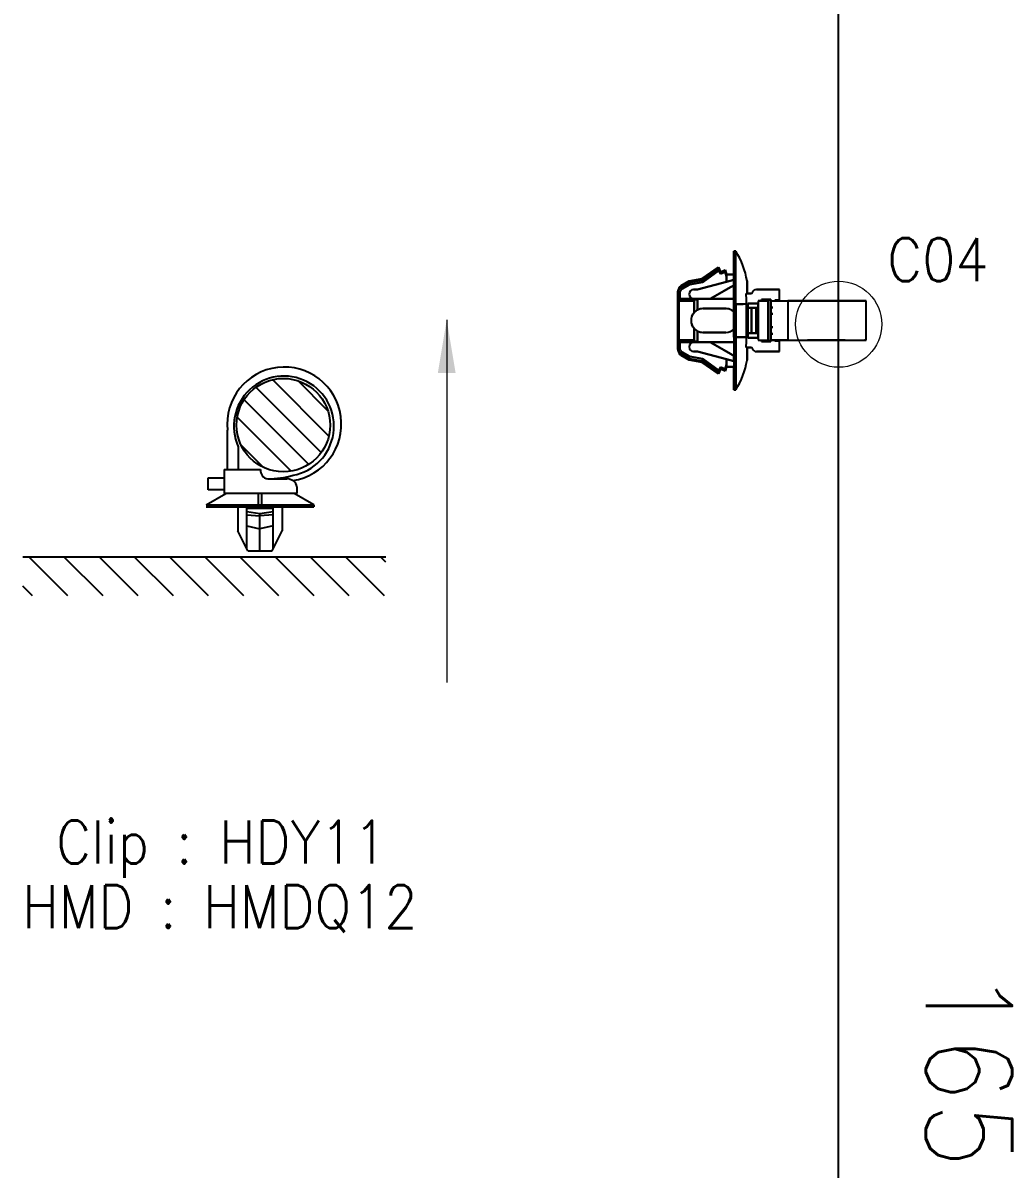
# Model space of a CAD drawing. Header units: inches. Extents: x 47316 to 59086, y 3141 to 11743.
# Drawn here: x 48156.5 to 48213.9, y 7306.5 to 7373.1 of the extents above; entities that cross this region are included whole.
import ezdxf

# ---------------------------------------------------------------- set-up
doc = ezdxf.new("R2010")
doc.units = ezdxf.units.IN
doc.header["$MEASUREMENT"] = 0
doc.layers.add('at_Entity', color=1, linetype='Continuous')
doc.layers.add('图形层', color=7, linetype='Continuous')
doc.layers.add('Beschreibung', color=7, linetype='Continuous', lineweight=25)
doc.styles.get("Standard").update_dxf_attribs({"font": ''})
doc.styles.get('Standard').set_extended_font_data('SimSun')
doc.linetypes.add('_VH_OTCON', pattern='A,0.0001,[7,VeSys.shx,S=0.1,R=0,X=0,Y=0],-0.4,[7,VeSys.shx,S=0.1,R=0,X=0,Y=0],-0.4,["X",Standard,S=1,R=0,X=-0.5,Y=-0.5],-0.0001,[7,VeSys.shx,S=0.1,R=0,X=0,Y=0],-0.4', length=1.2002)

msp = doc.modelspace()

# ---------------------------------------------------------------- linework, layer by layer
at = {"color": 0, "linetype": '_VH_OTCON', "lineweight": -2, "ltscale": 5}
for p, q in [((48203.83, 7355.619), (48203.83, 7425.849)), ((48203.83, 7251.634), (48203.83, 7355.619))]:
    msp.add_line(p, q, dxfattribs=at)
at = {"color": 7, "ltscale": 0.087396}
for p, q in [((48197.747, 7359.857), (48197.747, 7358.517)), ((48197.747, 7351.811), (48197.747, 7353.151)), ((48197.747, 7351.811), (48197.747, 7353.151))]:
    msp.add_line(p, q, dxfattribs=at)
at = {"color": 7, "ltscale": 0.2}
for p, q in [((48197.747, 7356.792), (48197.747, 7359.857)), ((48197.747, 7359.857), (48197.747, 7356.792)), ((48197.862, 7356.792), (48197.862, 7359.857)), ((48197.862, 7356.792), (48197.862, 7359.857)), ((48197.747, 7354.876), (48197.747, 7351.811)), ((48197.747, 7354.876), (48197.747, 7351.811)), ((48197.862, 7351.811), (48197.862, 7354.876)), ((48197.862, 7354.876), (48197.862, 7351.811))]:
    msp.add_line(p, q, dxfattribs=at)
at = {"color": 7, "ltscale": 0.0075}
for p, q in [((48197.862, 7359.857), (48197.747, 7359.857)), ((48197.747, 7359.857), (48197.862, 7359.857)), ((48194.606, 7357.419), (48194.491, 7357.419)), ((48194.606, 7357.419), (48194.491, 7357.419)), ((48194.491, 7357.098), (48194.606, 7357.098)), ((48197.862, 7356.792), (48197.747, 7356.792)), ((48197.747, 7356.792), (48197.862, 7356.792)), ((48199.893, 7356.6), (48200.008, 7356.6)), ((48200.008, 7356.6), (48199.893, 7356.6)), ((48200.008, 7356.217), (48199.893, 7356.217)), ((48199.893, 7356.217), (48200.008, 7356.217)), ((48199.893, 7355.451), (48200.008, 7355.451)), ((48200.008, 7355.451), (48199.893, 7355.451)), ((48200.008, 7355.068), (48199.893, 7355.068)), ((48199.893, 7355.068), (48200.008, 7355.068)), ((48197.747, 7354.876), (48197.862, 7354.876)), ((48197.862, 7354.876), (48197.747, 7354.876)), ((48194.491, 7354.249), (48194.606, 7354.249)), ((48194.491, 7354.249), (48194.606, 7354.249)), ((48197.862, 7351.811), (48197.747, 7351.811)), ((48197.747, 7351.811), (48197.862, 7351.811))]:
    msp.add_line(p, q, dxfattribs=at)
at = {"color": 7, "ltscale": 0.0875}
for p, q in [((48197.747, 7358.516), (48197.747, 7359.857)), ((48195.947, 7356.524), (48197.287, 7356.524)), ((48197.287, 7356.524), (48195.947, 7356.524)), ((48197.287, 7355.144), (48195.947, 7355.144)), ((48195.947, 7355.144), (48197.287, 7355.144)), ((48195.947, 7355.144), (48197.287, 7355.144))]:
    msp.add_line(p, q, dxfattribs=at)
at = {"color": 7, "ltscale": 0.075271}
for p, q in [((48195.908, 7358.266), (48196.847, 7358.937)), ((48196.847, 7358.842), (48195.908, 7358.172)), ((48195.908, 7358.172), (48196.847, 7358.842)), ((48195.908, 7353.496), (48196.847, 7352.826)), ((48196.847, 7352.731), (48195.908, 7353.402))]:
    msp.add_line(p, q, dxfattribs=at)
at = {"color": 7, "ltscale": 0.074459}
for p, q in [((48196.88, 7358.731), (48195.951, 7358.068)), ((48195.951, 7358.068), (48196.88, 7358.731)), ((48196.88, 7352.937), (48195.951, 7353.6)), ((48195.951, 7353.6), (48196.88, 7352.937))]:
    msp.add_line(p, q, dxfattribs=at)
at = {"color": 7, "ltscale": 4.3e-05}
msp.add_line((48196.847, 7358.937), (48196.847, 7358.936), dxfattribs=at)
at = {"color": 7, "ltscale": 4.9e-05}
msp.add_line((48196.847, 7358.937), (48196.847, 7358.936), dxfattribs=at)
at = {"color": 7, "ltscale": 0.019}
msp.add_line((48196.847, 7358.937), (48196.962, 7358.669), dxfattribs=at)
at = {"color": 7, "ltscale": 0.000903}
msp.add_line((48196.847, 7358.936), (48196.847, 7358.922), dxfattribs=at)
at = {"color": 7, "ltscale": 0.000916}
msp.add_line((48196.847, 7358.936), (48196.847, 7358.922), dxfattribs=at)
at = {"color": 7, "ltscale": 0.005222}
msp.add_line((48196.847, 7358.922), (48196.847, 7358.842), dxfattribs=at)
at = {"color": 7, "ltscale": 0.005249}
msp.add_line((48196.847, 7358.922), (48196.847, 7358.842), dxfattribs=at)
at = {"color": 7, "ltscale": 0.013619}
for p, q in [((48196.962, 7358.54), (48196.88, 7358.731)), ((48196.88, 7358.731), (48196.962, 7358.54)), ((48196.962, 7353.128), (48196.88, 7352.937)), ((48196.88, 7352.937), (48196.962, 7353.128))]:
    msp.add_line(p, q, dxfattribs=at)
at = {"color": 7, "ltscale": 0.020195}
for p, q in [((48196.962, 7358.669), (48197.249, 7358.784)), ((48197.249, 7358.654), (48196.962, 7358.54)), ((48196.962, 7358.54), (48197.249, 7358.654)), ((48197.249, 7353.013), (48196.962, 7353.128)), ((48196.962, 7353.128), (48197.249, 7353.013)), ((48197.249, 7352.884), (48196.962, 7352.999))]:
    msp.add_line(p, q, dxfattribs=at)
at = {"color": 7, "ltscale": 0.0009}
msp.add_line((48196.962, 7358.655), (48196.962, 7358.669), dxfattribs=at)
at = {"color": 7, "ltscale": 0.000912}
for p, q in [((48196.962, 7358.669), (48196.962, 7358.655)), ((48197.249, 7352.898), (48197.249, 7352.885))]:
    msp.add_line(p, q, dxfattribs=at)
at = {"color": 7, "ltscale": 0.002856}
msp.add_line((48196.962, 7358.664), (48196.962, 7358.62), dxfattribs=at)
at = {"color": 7, "ltscale": 0.002869}
msp.add_line((48196.962, 7358.62), (48196.962, 7358.664), dxfattribs=at)
at = {"color": 7, "ltscale": 0.002832}
msp.add_line((48196.962, 7358.612), (48196.962, 7358.655), dxfattribs=at)
at = {"color": 7, "ltscale": 0.00282}
for p, q in [((48196.962, 7358.655), (48196.962, 7358.611)), ((48197.249, 7352.942), (48197.249, 7352.898))]:
    msp.add_line(p, q, dxfattribs=at)
at = {"color": 7, "ltscale": 0.004715}
msp.add_line((48196.962, 7358.54), (48196.962, 7358.612), dxfattribs=at)
at = {"color": 7, "ltscale": 0.004687}
msp.add_line((48196.962, 7358.611), (48196.962, 7358.54), dxfattribs=at)
at = {"color": 7, "ltscale": 0.008429}
for p, q in [((48197.249, 7358.654), (48197.249, 7358.784)), ((48196.962, 7353.128), (48196.962, 7352.999))]:
    msp.add_line(p, q, dxfattribs=at)
at = {"color": 7, "ltscale": 0.008438}
msp.add_line((48197.249, 7358.784), (48197.249, 7358.654), dxfattribs=at)
at = {"color": 7, "ltscale": 0.018183}
msp.add_line((48197.249, 7358.784), (48197.326, 7358.516), dxfattribs=at)
at = {"color": 7, "ltscale": 0.002185}
msp.add_line((48197.249, 7358.72), (48197.249, 7358.754), dxfattribs=at)
at = {"color": 7, "ltscale": 0.018199}
for p, q in [((48197.326, 7358.386), (48197.249, 7358.654)), ((48197.249, 7358.654), (48197.326, 7358.386)), ((48197.326, 7353.282), (48197.249, 7353.013)), ((48197.249, 7353.013), (48197.326, 7353.282))]:
    msp.add_line(p, q, dxfattribs=at)
at = {"color": 7, "ltscale": 0.000342}
for p, q in [((48197.326, 7358.51), (48197.326, 7358.516)), ((48197.326, 7353.152), (48197.326, 7353.157))]:
    msp.add_line(p, q, dxfattribs=at)
at = {"color": 7, "ltscale": 0.027499}
for p, q in [((48197.326, 7358.516), (48197.747, 7358.516)), ((48197.747, 7358.516), (48197.326, 7358.516)), ((48197.326, 7353.152), (48197.747, 7353.152)), ((48197.747, 7353.152), (48197.326, 7353.152))]:
    msp.add_line(p, q, dxfattribs=at)
at = {"color": 7, "ltscale": 0.006641}
msp.add_line((48197.326, 7358.516), (48197.326, 7358.414), dxfattribs=at)
at = {"color": 7, "ltscale": 0.002142}
msp.add_line((48197.326, 7358.483), (48197.326, 7358.516), dxfattribs=at)
at = {"color": 7, "ltscale": 0.00033}
for p, q in [((48197.326, 7358.516), (48197.326, 7358.511)), ((48196.962, 7352.999), (48196.962, 7353.004)), ((48197.326, 7353.157), (48197.326, 7353.152))]:
    msp.add_line(p, q, dxfattribs=at)
at = {"color": 7, "ltscale": 0.002136}
msp.add_line((48197.326, 7358.516), (48197.326, 7358.483), dxfattribs=at)
at = {"color": 7, "ltscale": 0.001825}
msp.add_line((48197.326, 7358.511), (48197.326, 7358.483), dxfattribs=at)
at = {"color": 7, "ltscale": 0.003674}
for p, q in [((48197.326, 7358.454), (48197.326, 7358.51)), ((48197.326, 7353.157), (48197.326, 7353.214))]:
    msp.add_line(p, q, dxfattribs=at)
at = {"color": 7, "ltscale": 0.006299}
msp.add_line((48197.326, 7358.386), (48197.326, 7358.483), dxfattribs=at)
at = {"color": 7, "ltscale": 0.006305}
msp.add_line((48197.326, 7358.483), (48197.326, 7358.386), dxfattribs=at)
at = {"color": 7, "ltscale": 0.00329}
msp.add_line((48197.326, 7358.404), (48197.326, 7358.454), dxfattribs=at)
at = {"color": 7, "ltscale": 0.019785}
for p, q in [((48197.326, 7358.083), (48197.326, 7358.386)), ((48197.326, 7358.386), (48197.326, 7358.083)), ((48197.326, 7353.585), (48197.326, 7353.282)), ((48197.326, 7353.282), (48197.326, 7353.585))]:
    msp.add_line(p, q, dxfattribs=at)
at = {"color": 7, "ltscale": 0.005864}
msp.add_line((48194.68, 7357.86), (48194.69, 7357.771), dxfattribs=at)
at = {"color": 7, "ltscale": 0.005865}
for p, q in [((48194.68, 7357.86), (48194.69, 7357.771)), ((48194.69, 7353.897), (48194.68, 7353.807))]:
    msp.add_line(p, q, dxfattribs=at)
at = {"color": 7, "ltscale": 0.034946}
for p, q in [((48194.681, 7357.861), (48195.142, 7358.132)), ((48195.142, 7353.536), (48194.681, 7353.807))]:
    msp.add_line(p, q, dxfattribs=at)
at = {"color": 7, "ltscale": 0.034208}
for p, q in [((48194.69, 7357.771), (48195.142, 7358.037)), ((48194.69, 7353.897), (48195.142, 7353.631))]:
    msp.add_line(p, q, dxfattribs=at)
at = {"color": 7, "ltscale": 0.034163}
for p, q in [((48195.142, 7358.035), (48194.69, 7357.771)), ((48194.69, 7353.897), (48195.142, 7353.633))]:
    msp.add_line(p, q, dxfattribs=at)
at = {"color": 7, "ltscale": 0.007092}
for p, q in [((48194.745, 7357.678), (48194.69, 7357.771)), ((48194.69, 7357.771), (48194.745, 7357.678)), ((48194.69, 7353.897), (48194.745, 7353.99)), ((48194.745, 7353.99), (48194.69, 7353.897))]:
    msp.add_line(p, q, dxfattribs=at)
at = {"color": 7, "ltscale": 0.0329}
for p, q in [((48195.18, 7357.933), (48194.745, 7357.678)), ((48194.745, 7357.678), (48195.18, 7357.933)), ((48195.18, 7353.735), (48194.745, 7353.99)), ((48194.745, 7353.99), (48195.18, 7353.735))]:
    msp.add_line(p, q, dxfattribs=at)
at = {"color": 7, "ltscale": 0.05076}
for p, q in [((48195.142, 7358.132), (48195.908, 7358.266)), ((48195.908, 7353.402), (48195.142, 7353.536))]:
    msp.add_line(p, q, dxfattribs=at)
at = {"color": 7, "ltscale": 0.050773}
for p, q in [((48195.909, 7358.169), (48195.142, 7358.035)), ((48195.142, 7358.035), (48195.909, 7358.169)), ((48195.142, 7353.633), (48195.909, 7353.499))]:
    msp.add_line(p, q, dxfattribs=at)
at = {"color": 7, "ltscale": 0.006223}
for p, q in [((48195.142, 7358.132), (48195.142, 7358.037)), ((48195.142, 7358.132), (48195.142, 7358.037)), ((48195.142, 7353.536), (48195.142, 7353.631))]:
    msp.add_line(p, q, dxfattribs=at)
at = {"color": 7, "ltscale": 0.000128}
for p, q in [((48195.142, 7358.035), (48195.142, 7358.037)), ((48195.142, 7353.631), (48195.142, 7353.633)), ((48195.142, 7353.633), (48195.142, 7353.631))]:
    msp.add_line(p, q, dxfattribs=at)
at = {"color": 7, "ltscale": 0.002806}
for p, q in [((48195.142, 7358.035), (48195.158, 7357.995)), ((48195.158, 7353.673), (48195.142, 7353.633))]:
    msp.add_line(p, q, dxfattribs=at)
at = {"color": 7, "ltscale": 0.00266}
for p, q in [((48195.156, 7357.997), (48195.142, 7358.035)), ((48195.142, 7353.633), (48195.156, 7353.671))]:
    msp.add_line(p, q, dxfattribs=at)
at = {"color": 7, "ltscale": 0.004276}
for p, q in [((48195.18, 7357.933), (48195.157, 7357.995)), ((48195.158, 7357.995), (48195.18, 7357.933)), ((48195.157, 7353.673), (48195.18, 7353.735)), ((48195.18, 7353.735), (48195.158, 7353.673))]:
    msp.add_line(p, q, dxfattribs=at)
at = {"color": 7, "ltscale": 0.051095}
for p, q in [((48195.951, 7358.068), (48195.18, 7357.933)), ((48195.18, 7357.933), (48195.951, 7358.068)), ((48195.951, 7353.6), (48195.18, 7353.735)), ((48195.18, 7353.735), (48195.951, 7353.6))]:
    msp.add_line(p, q, dxfattribs=at)
at = {"color": 7, "ltscale": 0.11383}
for p, q in [((48195.64, 7357.635), (48197.326, 7358.083)), ((48197.326, 7358.083), (48195.64, 7357.635)), ((48195.64, 7354.033), (48197.326, 7353.585)), ((48197.326, 7353.585), (48195.64, 7354.033))]:
    msp.add_line(p, q, dxfattribs=at)
at = {"color": 7, "ltscale": 0.006168}
for p, q in [((48195.908, 7358.172), (48195.908, 7358.266)), ((48195.908, 7358.266), (48195.908, 7358.172))]:
    msp.add_line(p, q, dxfattribs=at)
at = {"color": 7, "ltscale": 0.002621}
for p, q in [((48195.909, 7358.169), (48195.924, 7358.132)), ((48195.924, 7358.132), (48195.909, 7358.169)), ((48195.924, 7353.536), (48195.909, 7353.499)), ((48195.909, 7353.499), (48195.924, 7353.536))]:
    msp.add_line(p, q, dxfattribs=at)
at = {"color": 7, "ltscale": 0.000205}
for p, q in [((48195.924, 7358.132), (48195.926, 7358.129)), ((48195.926, 7358.129), (48195.924, 7358.132)), ((48195.926, 7353.539), (48195.924, 7353.536)), ((48195.924, 7353.536), (48195.926, 7353.539))]:
    msp.add_line(p, q, dxfattribs=at)
at = {"color": 7, "ltscale": 0.004321}
for p, q in [((48195.926, 7358.129), (48195.951, 7358.068)), ((48195.951, 7358.068), (48195.926, 7358.129)), ((48195.951, 7353.6), (48195.926, 7353.539)), ((48195.926, 7353.539), (48195.951, 7353.6))]:
    msp.add_line(p, q, dxfattribs=at)
at = {"color": 7, "ltscale": 0.026985}
for p, q in [((48197.544, 7357.763), (48197.184, 7357.559)), ((48197.184, 7354.109), (48197.544, 7353.905))]:
    msp.add_line(p, q, dxfattribs=at)
at = {"color": 7, "ltscale": 0.02697}
msp.add_line((48197.184, 7357.559), (48197.544, 7357.762), dxfattribs=at)
at = {"color": 7, "ltscale": 0.028456}
for p, q in [((48197.326, 7358.083), (48197.747, 7358.195)), ((48197.747, 7358.195), (48197.326, 7358.083)), ((48197.326, 7353.585), (48197.747, 7353.473)), ((48197.747, 7353.473), (48197.326, 7353.585))]:
    msp.add_line(p, q, dxfattribs=at)
at = {"color": 7, "ltscale": 0.015289}
msp.add_line((48197.544, 7357.762), (48197.748, 7357.878), dxfattribs=at)
at = {"color": 7, "ltscale": 0.015242}
for p, q in [((48197.747, 7357.877), (48197.544, 7357.763)), ((48197.544, 7353.905), (48197.747, 7353.791))]:
    msp.add_line(p, q, dxfattribs=at)
at = {"color": 7, "ltscale": 0.020602}
for p, q in [((48197.747, 7358.195), (48197.747, 7357.88)), ((48197.747, 7353.473), (48197.747, 7353.788)), ((48197.747, 7353.473), (48197.747, 7353.788))]:
    msp.add_line(p, q, dxfattribs=at)
at = {"color": 7, "ltscale": 0.020749}
msp.add_line((48197.747, 7357.877), (48197.747, 7358.195), dxfattribs=at)
at = {"color": 7, "ltscale": 0.047501}
for p, q in [((48198.513, 7358.133), (48198.513, 7357.405)), ((48198.513, 7357.405), (48198.513, 7358.133)), ((48198.513, 7354.263), (48198.513, 7353.535)), ((48198.513, 7353.535), (48198.513, 7354.263))]:
    msp.add_line(p, q, dxfattribs=at)
at = {"color": 7, "ltscale": 0.015717}
msp.add_line((48194.491, 7357.53), (48194.491, 7357.289), dxfattribs=at)
at = {"color": 7, "ltscale": 0.015729}
msp.add_line((48194.491, 7357.289), (48194.491, 7357.53), dxfattribs=at)
at = {"color": 7, "ltscale": 0.020941}
for p, q in [((48194.491, 7357.098), (48194.491, 7357.419)), ((48194.491, 7357.419), (48194.491, 7357.098)), ((48194.606, 7357.419), (48194.606, 7357.098)), ((48194.606, 7357.098), (48194.606, 7357.419)), ((48194.491, 7354.249), (48194.491, 7354.57)), ((48194.491, 7354.57), (48194.491, 7354.249)), ((48194.606, 7354.249), (48194.606, 7354.57)), ((48194.606, 7354.57), (48194.606, 7354.249))]:
    msp.add_line(p, q, dxfattribs=at)
at = {"color": 7, "ltscale": 0.012512}
for p, q in [((48194.491, 7357.097), (48194.491, 7357.289)), ((48194.491, 7354.379), (48194.491, 7354.571))]:
    msp.add_line(p, q, dxfattribs=at)
at = {"color": 7, "ltscale": 0.082565}
for p, q in [((48194.491, 7357.098), (48195.756, 7357.098)), ((48195.756, 7357.098), (48194.491, 7357.098)), ((48195.756, 7354.57), (48194.491, 7354.57)), ((48194.491, 7354.57), (48195.756, 7354.57))]:
    msp.add_line(p, q, dxfattribs=at)
at = {"color": 7, "ltscale": 0.000995}
for p, q in [((48194.491, 7357.083), (48194.491, 7357.098)), ((48194.491, 7357.098), (48194.491, 7357.083)), ((48194.491, 7354.57), (48194.491, 7354.585)), ((48194.491, 7354.585), (48194.491, 7354.57))]:
    msp.add_line(p, q, dxfattribs=at)
at = {"color": 7, "ltscale": 0.163214}
msp.add_line((48194.491, 7354.583), (48194.491, 7357.085), dxfattribs=at)
at = {"color": 7, "ltscale": 0.163013}
msp.add_line((48194.491, 7357.083), (48194.491, 7354.585), dxfattribs=at)
at = {"color": 7, "ltscale": 0.15}
for p, q in [((48194.549, 7354.685), (48194.549, 7356.983)), ((48194.549, 7356.983), (48194.549, 7354.685)), ((48199.165, 7356.983), (48199.165, 7354.685)), ((48199.165, 7356.983), (48199.165, 7354.685)), ((48199.739, 7354.685), (48199.739, 7356.983)), ((48199.739, 7356.983), (48199.739, 7354.685)), ((48200.885, 7356.983), (48200.885, 7354.685)), ((48200.885, 7356.983), (48200.885, 7354.685)), ((48205.435, 7354.685), (48205.435, 7356.983))]:
    msp.add_line(p, q, dxfattribs=at)
at = {"color": 7, "ltscale": 0.057954}
for p, q in [((48195.437, 7356.983), (48194.549, 7356.983)), ((48194.549, 7356.983), (48195.437, 7356.983)), ((48194.549, 7354.685), (48195.437, 7354.685)), ((48195.437, 7354.685), (48194.549, 7354.685))]:
    msp.add_line(p, q, dxfattribs=at)
at = {"color": 7, "ltscale": 0.052501}
msp.add_line((48194.606, 7357.098), (48195.41, 7357.098), dxfattribs=at)
at = {"color": 7, "ltscale": 0.014999}
for p, q in [((48195.41, 7357.635), (48195.64, 7357.635)), ((48195.64, 7357.635), (48195.41, 7357.635)), ((48195.41, 7354.033), (48195.64, 7354.033)), ((48195.41, 7354.033), (48195.64, 7354.033)), ((48195.64, 7354.033), (48195.41, 7354.033))]:
    msp.add_line(p, q, dxfattribs=at)
at = {"color": 7, "ltscale": 0.005516}
msp.add_line((48195.41, 7357.098), (48195.495, 7357.098), dxfattribs=at)
at = {"color": 7, "ltscale": 0.044711}
for p, q in [((48195.437, 7356.298), (48195.437, 7356.983)), ((48195.437, 7356.983), (48195.437, 7356.298)), ((48195.437, 7354.685), (48195.437, 7355.37)), ((48195.437, 7355.37), (48195.437, 7354.685))]:
    msp.add_line(p, q, dxfattribs=at)
at = {"color": 7, "ltscale": 0.008279}
msp.add_line((48195.495, 7357.098), (48195.622, 7357.098), dxfattribs=at)
at = {"color": 7, "ltscale": 0.002634}
for p, q in [((48195.627, 7357.079), (48195.59, 7357.065)), ((48195.59, 7354.603), (48195.627, 7354.589))]:
    msp.add_line(p, q, dxfattribs=at)
at = {"color": 7, "ltscale": 0.002635}
for p, q in [((48195.59, 7357.065), (48195.627, 7357.079)), ((48195.627, 7354.589), (48195.59, 7354.603))]:
    msp.add_line(p, q, dxfattribs=at)
at = {"color": 7, "ltscale": 0.048712}
msp.add_line((48195.622, 7357.098), (48196.368, 7357.098), dxfattribs=at)
at = {"color": 7, "ltscale": 0.041339}
for p, q in [((48195.627, 7357.079), (48195.627, 7356.445)), ((48195.627, 7356.445), (48195.627, 7357.079)), ((48195.627, 7355.223), (48195.627, 7354.589)), ((48195.627, 7354.589), (48195.627, 7355.223))]:
    msp.add_line(p, q, dxfattribs=at)
at = {"color": 7, "ltscale": 0.039936}
for p, q in [((48196.368, 7357.098), (48195.756, 7357.098)), ((48195.756, 7357.098), (48196.368, 7357.098)), ((48195.756, 7354.57), (48196.368, 7354.57)), ((48196.368, 7354.57), (48195.756, 7354.57))]:
    msp.add_line(p, q, dxfattribs=at)
at = {"color": 7, "ltscale": 0.065039}
msp.add_line((48196.368, 7357.098), (48197.236, 7357.588), dxfattribs=at)
at = {"color": 7, "ltscale": 0.06116}
msp.add_line((48196.368, 7357.098), (48197.184, 7357.559), dxfattribs=at)
at = {"color": 7, "ltscale": 0.061156}
for p, q in [((48197.184, 7357.559), (48196.368, 7357.098)), ((48196.368, 7354.57), (48197.184, 7354.109))]:
    msp.add_line(p, q, dxfattribs=at)
at = {"color": 7, "ltscale": 0.089999}
for p, q in [((48197.747, 7357.098), (48196.368, 7357.098)), ((48196.368, 7357.098), (48197.747, 7357.098)), ((48196.368, 7354.57), (48197.747, 7354.57)), ((48197.747, 7354.57), (48196.368, 7354.57))]:
    msp.add_line(p, q, dxfattribs=at)
at = {"color": 7, "ltscale": 0.040697}
msp.add_line((48196.511, 7357.098), (48197.134, 7357.098), dxfattribs=at)
at = {"color": 7, "ltscale": 0.040701}
msp.add_line((48197.134, 7357.098), (48196.511, 7357.098), dxfattribs=at)
at = {"color": 7, "ltscale": 0.017471}
for p, q in [((48198.457, 7357.405), (48198.725, 7357.405)), ((48198.457, 7354.263), (48198.725, 7354.263))]:
    msp.add_line(p, q, dxfattribs=at)
at = {"color": 7, "ltscale": 0.00369}
for p, q in [((48198.457, 7357.405), (48198.513, 7357.405)), ((48198.513, 7354.263), (48198.457, 7354.263))]:
    msp.add_line(p, q, dxfattribs=at)
at = {"color": 7, "ltscale": 0.017476}
for p, q in [((48198.725, 7357.405), (48198.457, 7357.405)), ((48198.725, 7354.263), (48198.457, 7354.263))]:
    msp.add_line(p, q, dxfattribs=at)
at = {"color": 7, "ltscale": 0.013786}
msp.add_line((48198.513, 7357.405), (48198.725, 7357.405), dxfattribs=at)
at = {"color": 7, "ltscale": 0.0625}
msp.add_line((48199.05, 7357.635), (48200.008, 7357.635), dxfattribs=at)
at = {"color": 7, "ltscale": 0.064999}
for p, q in [((48200.046, 7357.635), (48199.05, 7357.635)), ((48200.046, 7357.635), (48199.05, 7357.635)), ((48200.046, 7354.033), (48199.05, 7354.033)), ((48199.05, 7354.033), (48200.046, 7354.033))]:
    msp.add_line(p, q, dxfattribs=at)
at = {"color": 7, "ltscale": 0.0375}
for p, q in [((48199.739, 7356.983), (48199.165, 7356.983)), ((48199.165, 7356.983), (48199.739, 7356.983)), ((48199.165, 7354.685), (48199.739, 7354.685)), ((48199.165, 7354.685), (48199.739, 7354.685))]:
    msp.add_line(p, q, dxfattribs=at)
at = {"color": 7, "ltscale": 0.035001}
for p, q in [((48199.893, 7357.06), (48199.356, 7357.06)), ((48199.356, 7357.06), (48199.893, 7357.06)), ((48197.747, 7356.792), (48198.284, 7356.792)), ((48197.747, 7356.792), (48198.284, 7356.792)), ((48199.356, 7354.608), (48199.893, 7354.608)), ((48199.356, 7354.608), (48199.893, 7354.608)), ((48199.893, 7354.608), (48199.356, 7354.608))]:
    msp.add_line(p, q, dxfattribs=at)
at = {"color": 7, "ltscale": 0.004999}
for p, q in [((48199.356, 7357.06), (48199.356, 7356.983)), ((48199.356, 7356.983), (48199.356, 7357.06)), ((48199.356, 7354.685), (48199.356, 7354.608)), ((48199.356, 7354.608), (48199.356, 7354.685))]:
    msp.add_line(p, q, dxfattribs=at)
at = {"color": 7, "ltscale": 0.002502}
msp.add_line((48199.356, 7356.983), (48199.395, 7356.983), dxfattribs=at)
at = {"color": 7, "ltscale": 0.032501}
for p, q in [((48199.893, 7357.022), (48199.395, 7357.022)), ((48199.893, 7357.022), (48199.395, 7357.022)), ((48199.893, 7354.646), (48199.395, 7354.646)), ((48199.395, 7354.646), (48199.893, 7354.646))]:
    msp.add_line(p, q, dxfattribs=at)
at = {"color": 7, "ltscale": 0.002499}
for p, q in [((48199.395, 7357.022), (48199.395, 7356.983)), ((48199.395, 7356.983), (48199.395, 7357.022)), ((48199.395, 7357.022), (48199.395, 7356.983)), ((48199.893, 7357.06), (48199.893, 7357.022)), ((48199.893, 7357.06), (48199.893, 7357.022)), ((48200.122, 7357.022), (48200.122, 7356.983)), ((48200.122, 7356.983), (48200.122, 7357.022)), ((48200.391, 7356.983), (48200.391, 7357.022)), ((48199.395, 7354.685), (48199.395, 7354.646)), ((48199.395, 7354.646), (48199.395, 7354.685)), ((48199.395, 7354.685), (48199.395, 7354.646)), ((48199.893, 7354.608), (48199.893, 7354.646)), ((48199.893, 7354.646), (48199.893, 7354.608)), ((48199.893, 7354.646), (48199.893, 7354.608)), ((48200.122, 7354.685), (48200.122, 7354.646)), ((48200.122, 7354.646), (48200.122, 7354.685)), ((48200.391, 7354.646), (48200.391, 7354.685))]:
    msp.add_line(p, q, dxfattribs=at)
at = {"color": 7, "ltscale": 0.010562}
msp.add_line((48199.395, 7357.022), (48199.556, 7357.022), dxfattribs=at)
at = {"color": 7, "ltscale": 0.021939}
msp.add_line((48199.893, 7357.022), (48199.556, 7357.022), dxfattribs=at)
at = {"color": 7, "ltscale": 0.000629}
msp.add_line((48199.893, 7357.05), (48199.893, 7357.06), dxfattribs=at)
at = {"color": 7, "ltscale": 0.154999}
for p, q in [((48199.893, 7357.022), (48199.893, 7354.646)), ((48199.893, 7354.646), (48199.893, 7357.022))]:
    msp.add_line(p, q, dxfattribs=at)
at = {"color": 7, "ltscale": 0.0644}
for p, q in [((48199.898, 7356.983), (48200.885, 7356.983)), ((48199.898, 7356.983), (48200.885, 7356.983)), ((48200.885, 7354.685), (48199.898, 7354.685)), ((48199.898, 7354.685), (48200.885, 7354.685))]:
    msp.add_line(p, q, dxfattribs=at)
at = {"color": 7, "ltscale": 0.025}
for p, q in [((48200.008, 7357.635), (48200.391, 7357.635)), ((48199.893, 7356.217), (48199.893, 7356.6)), ((48199.898, 7356.217), (48199.898, 7356.6)), ((48199.898, 7356.217), (48199.898, 7356.6)), ((48199.898, 7355.068), (48199.898, 7355.451)), ((48199.898, 7355.068), (48199.898, 7355.451))]:
    msp.add_line(p, q, dxfattribs=at)
at = {"color": 7, "ltscale": 0.022501}
for p, q in [((48200.391, 7357.635), (48200.046, 7357.635)), ((48200.391, 7357.635), (48200.046, 7357.635)), ((48200.391, 7354.033), (48200.046, 7354.033)), ((48200.046, 7354.033), (48200.391, 7354.033))]:
    msp.add_line(p, q, dxfattribs=at)
at = {"color": 7, "ltscale": 0.0175}
for p, q in [((48200.391, 7357.022), (48200.122, 7357.022)), ((48200.391, 7357.022), (48200.122, 7357.022)), ((48200.122, 7357.022), (48200.391, 7357.022)), ((48200.391, 7354.646), (48200.122, 7354.646)), ((48200.122, 7354.646), (48200.391, 7354.646))]:
    msp.add_line(p, q, dxfattribs=at)
at = {"color": 7, "ltscale": 2.6e-05}
for p, q in [((48200.39, 7357.022), (48200.391, 7357.022)), ((48200.391, 7354.646), (48200.39, 7354.646))]:
    msp.add_line(p, q, dxfattribs=at)
at = {"color": 7, "ltscale": 0.039999}
for p, q in [((48200.391, 7357.022), (48200.391, 7357.635)), ((48200.391, 7357.022), (48200.391, 7357.635)), ((48200.391, 7354.033), (48200.391, 7354.646)), ((48200.391, 7354.033), (48200.391, 7354.646))]:
    msp.add_line(p, q, dxfattribs=at)
at = {"color": 7, "ltscale": 0.098454}
msp.add_line((48200.391, 7356.983), (48201.899, 7356.983), dxfattribs=at)
at = {"color": 7, "ltscale": 0.108633}
msp.add_line((48200.391, 7356.983), (48202.055, 7356.983), dxfattribs=at)
at = {"color": 7, "ltscale": 0.057913}
msp.add_line((48200.391, 7356.983), (48201.278, 7356.983), dxfattribs=at)
at = {"color": 7, "ltscale": 0.378897}
msp.add_line((48205.435, 7356.983), (48200.885, 7356.983), dxfattribs=at)
at = {"color": 7, "ltscale": 0.378905}
msp.add_line((48200.885, 7356.983), (48205.435, 7356.983), dxfattribs=at)
at = {"color": 7, "ltscale": 0.076392}
msp.add_line((48200.885, 7356.983), (48202.055, 7356.983), dxfattribs=at)
at = {"color": 7, "ltscale": 0.315749}
msp.add_line((48205.435, 7356.983), (48201.278, 7356.983), dxfattribs=at)
at = {"color": 7, "ltscale": 0.315758}
msp.add_line((48205.435, 7356.983), (48201.278, 7356.983), dxfattribs=at)
at = {"color": 7, "ltscale": 0.026669}
for p, q in [((48202.308, 7356.983), (48201.899, 7356.983)), ((48202.464, 7356.983), (48202.055, 7356.983)), ((48202.055, 7356.983), (48202.464, 7356.983))]:
    msp.add_line(p, q, dxfattribs=at)
at = {"color": 7, "ltscale": 0.215019}
msp.add_line((48202.308, 7356.983), (48205.435, 7356.983), dxfattribs=at)
at = {"color": 7, "ltscale": 0.179182}
msp.add_line((48202.464, 7356.983), (48205.21, 7356.983), dxfattribs=at)
at = {"color": 7, "ltscale": 0.001863}
msp.add_line((48195.456, 7356.318), (48195.436, 7356.297), dxfattribs=at)
at = {"color": 7, "ltscale": 0.125}
for p, q in [((48197.747, 7354.876), (48197.747, 7356.792)), ((48197.747, 7356.792), (48197.747, 7354.876)), ((48197.862, 7354.876), (48197.862, 7356.792)), ((48197.862, 7356.792), (48197.862, 7354.876)), ((48198.484, 7354.876), (48198.484, 7356.792)), ((48198.484, 7356.792), (48198.484, 7354.876))]:
    msp.add_line(p, q, dxfattribs=at)
at = {"color": 7, "ltscale": 0.040567}
for p, q in [((48198.484, 7356.792), (48197.862, 7356.792)), ((48198.484, 7354.876), (48197.862, 7354.876))]:
    msp.add_line(p, q, dxfattribs=at)
at = {"color": 7, "ltscale": 0.040569}
for p, q in [((48198.484, 7356.792), (48197.862, 7356.792)), ((48197.862, 7354.876), (48198.484, 7354.876))]:
    msp.add_line(p, q, dxfattribs=at)
at = {"color": 7, "ltscale": 0.040002}
for p, q in [((48199.165, 7356.83), (48198.552, 7356.83)), ((48198.552, 7356.83), (48199.165, 7356.83)), ((48198.552, 7354.838), (48199.165, 7354.838)), ((48198.552, 7354.838), (48199.165, 7354.838)), ((48199.165, 7354.838), (48198.552, 7354.838))]:
    msp.add_line(p, q, dxfattribs=at)
at = {"color": 7, "ltscale": 0.129999}
for p, q in [((48198.552, 7356.83), (48198.552, 7354.838)), ((48198.552, 7354.838), (48198.552, 7356.83))]:
    msp.add_line(p, q, dxfattribs=at)
at = {"color": 7, "ltscale": 0.013841}
for p, q in [((48198.552, 7356.562), (48198.764, 7356.562)), ((48198.764, 7355.106), (48198.552, 7355.106))]:
    msp.add_line(p, q, dxfattribs=at)
at = {"color": 7, "ltscale": 0.014789}
msp.add_line((48198.778, 7356.562), (48198.552, 7356.562), dxfattribs=at)
at = {"color": 7, "ltscale": 0.012407}
for p, q in [((48198.574, 7356.562), (48198.764, 7356.562)), ((48198.574, 7355.106), (48198.764, 7355.106))]:
    msp.add_line(p, q, dxfattribs=at)
at = {"color": 7, "ltscale": 0.095001}
for p, q in [((48198.574, 7355.106), (48198.574, 7356.562)), ((48198.764, 7355.106), (48198.764, 7356.562)), ((48198.764, 7356.562), (48198.764, 7355.106)), ((48199.037, 7356.562), (48199.037, 7355.106)), ((48199.037, 7355.106), (48199.037, 7356.562)), ((48199.151, 7356.562), (48199.151, 7355.106)), ((48199.151, 7355.106), (48199.151, 7356.562))]:
    msp.add_line(p, q, dxfattribs=at)
at = {"color": 7, "ltscale": 0.017839}
for p, q in [((48198.764, 7356.562), (48199.037, 7356.562)), ((48199.037, 7356.562), (48198.764, 7356.562)), ((48198.764, 7355.106), (48199.037, 7355.106)), ((48199.037, 7355.106), (48198.764, 7355.106))]:
    msp.add_line(p, q, dxfattribs=at)
at = {"color": 7, "ltscale": 0.023952}
msp.add_line((48198.798, 7356.562), (48199.165, 7356.562), dxfattribs=at)
at = {"color": 7, "ltscale": 0.007443}
for p, q in [((48199.037, 7356.562), (48199.151, 7356.562)), ((48199.151, 7356.562), (48199.037, 7356.562)), ((48199.037, 7355.106), (48199.151, 7355.106)), ((48199.151, 7355.106), (48199.037, 7355.106))]:
    msp.add_line(p, q, dxfattribs=at)
at = {"color": 7, "ltscale": 0.00087}
for p, q in [((48199.151, 7356.562), (48199.165, 7356.562)), ((48199.165, 7356.562), (48199.151, 7356.562)), ((48199.151, 7355.106), (48199.165, 7355.106)), ((48199.165, 7355.106), (48199.151, 7355.106))]:
    msp.add_line(p, q, dxfattribs=at)
at = {"color": 7, "ltscale": 0.017502}
for p, q in [((48199.165, 7356.562), (48199.165, 7356.83)), ((48199.165, 7354.838), (48199.165, 7355.106))]:
    msp.add_line(p, q, dxfattribs=at)
at = {"color": 7, "ltscale": 0.000505}
msp.add_line((48195.437, 7356.298), (48195.442, 7356.304), dxfattribs=at)
at = {"color": 7, "ltscale": 0.000322}
msp.add_line((48199.893, 7356.217), (48199.898, 7356.217), dxfattribs=at)
at = {"color": 7, "ltscale": 0.000598}
msp.add_line((48195.437, 7355.37), (48195.443, 7355.363), dxfattribs=at)
at = {"color": 7, "ltscale": 0.001447}
msp.add_line((48198.574, 7355.106), (48198.552, 7355.106), dxfattribs=at)
at = {"color": 7, "ltscale": 0.023056}
msp.add_line((48199.893, 7355.098), (48199.893, 7355.451), dxfattribs=at)
at = {"color": 7, "ltscale": 0.000368}
msp.add_line((48199.898, 7355.068), (48199.893, 7355.068), dxfattribs=at)
at = {"color": 7, "ltscale": 0.000399}
msp.add_line((48194.491, 7354.589), (48194.491, 7354.583), dxfattribs=at)
at = {"color": 7, "ltscale": 0.012915}
msp.add_line((48194.491, 7354.181), (48194.491, 7354.379), dxfattribs=at)
at = {"color": 7, "ltscale": 0.061161}
msp.add_line((48197.184, 7354.109), (48196.368, 7354.57), dxfattribs=at)
at = {"color": 7, "ltscale": 0.064963}
msp.add_line((48197.235, 7354.08), (48196.368, 7354.57), dxfattribs=at)
at = {"color": 7, "ltscale": 0.02751}
msp.add_line((48197.862, 7354.876), (48198.284, 7354.876), dxfattribs=at)
msp.add_line((48197.862, 7354.876), (48198.284, 7354.876), dxfattribs=at)
at = {"color": 7, "ltscale": 0.378893}
msp.add_line((48200.885, 7354.685), (48205.435, 7354.685), dxfattribs=at)
at = {"color": 7, "ltscale": 0.37888}
msp.add_line((48200.885, 7354.685), (48205.435, 7354.685), dxfattribs=at)
at = {"color": 7, "ltscale": 0.142593}
msp.add_line((48202.013, 7354.685), (48204.198, 7354.685), dxfattribs=at)
at = {"color": 7, "ltscale": 0.142589}
msp.add_line((48204.198, 7354.685), (48202.013, 7354.685), dxfattribs=at)
at = {"color": 7, "ltscale": 0.0272}
msp.add_line((48205.332, 7354.685), (48205.435, 7354.685), dxfattribs=at)
at = {"color": 7, "ltscale": 0.027199}
msp.add_line((48205.435, 7354.685), (48205.332, 7354.685), dxfattribs=at)
at = {"color": 7, "ltscale": 0.004422}
msp.add_line((48194.491, 7354.249), (48194.491, 7354.181), dxfattribs=at)
at = {"color": 7, "ltscale": 0.006183}
msp.add_line((48194.491, 7354.154), (48194.491, 7354.249), dxfattribs=at)
at = {"color": 7, "ltscale": 0.007248}
msp.add_line((48194.491, 7354.249), (48194.491, 7354.138), dxfattribs=at)
at = {"color": 7, "ltscale": 0.001605}
msp.add_line((48194.491, 7354.168), (48194.491, 7354.144), dxfattribs=at)
at = {"color": 7, "ltscale": 0.00587}
msp.add_line((48194.68, 7353.807), (48194.69, 7353.897), dxfattribs=at)
at = {"color": 7, "ltscale": 0.02701}
msp.add_line((48197.545, 7353.905), (48197.184, 7354.109), dxfattribs=at)
at = {"color": 7, "ltscale": 0.015215}
msp.add_line((48197.748, 7353.791), (48197.545, 7353.905), dxfattribs=at)
at = {"color": 7, "ltscale": 0.050769}
msp.add_line((48195.142, 7353.633), (48195.908, 7353.496), dxfattribs=at)
at = {"color": 7, "ltscale": 0.006219}
msp.add_line((48195.142, 7353.631), (48195.142, 7353.536), dxfattribs=at)
at = {"color": 7, "ltscale": 0.075264}
msp.add_line((48195.908, 7353.496), (48196.847, 7352.826), dxfattribs=at)
at = {"color": 7, "ltscale": 0.006165}
for p, q in [((48195.908, 7353.402), (48195.908, 7353.496)), ((48195.908, 7353.402), (48195.908, 7353.496)), ((48196.847, 7352.731), (48196.847, 7352.826))]:
    msp.add_line(p, q, dxfattribs=at)
at = {"color": 7, "ltscale": 0.019025}
msp.add_line((48196.962, 7352.999), (48196.847, 7352.731), dxfattribs=at)
at = {"color": 7, "ltscale": 0.008441}
for p, q in [((48196.962, 7352.999), (48196.962, 7353.128)), ((48197.326, 7353.152), (48197.326, 7353.282)), ((48197.326, 7353.282), (48197.326, 7353.152))]:
    msp.add_line(p, q, dxfattribs=at)
at = {"color": 7, "ltscale": 0.004291}
msp.add_line((48196.962, 7353.063), (48196.962, 7353.128), dxfattribs=at)
at = {"color": 7, "ltscale": 0.003809}
msp.add_line((48196.962, 7353.004), (48196.962, 7353.063), dxfattribs=at)
at = {"color": 7, "ltscale": 0.001593}
msp.add_line((48196.962, 7353.028), (48196.962, 7353.004), dxfattribs=at)
at = {"color": 7, "ltscale": 0.000327}
msp.add_line((48196.962, 7353.004), (48196.962, 7352.999), dxfattribs=at)
at = {"color": 7, "ltscale": 0.018174}
msp.add_line((48197.326, 7353.152), (48197.249, 7352.884), dxfattribs=at)
at = {"color": 7, "ltscale": 0.004681}
for p, q in [((48197.249, 7352.942), (48197.249, 7353.013)), ((48197.249, 7353.013), (48197.249, 7352.942))]:
    msp.add_line(p, q, dxfattribs=at)
at = {"color": 7, "ltscale": 0.000286}
for p, q in [((48197.325, 7353.153), (48197.326, 7353.157)), ((48197.326, 7353.157), (48197.325, 7353.153))]:
    msp.add_line(p, q, dxfattribs=at)
at = {"color": 7, "ltscale": 0.008432}
msp.add_line((48197.326, 7353.281), (48197.326, 7353.152), dxfattribs=at)
at = {"color": 7, "ltscale": 0.00434}
msp.add_line((48197.326, 7353.214), (48197.326, 7353.28), dxfattribs=at)
at = {"color": 7, "ltscale": 0.002209}
msp.add_line((48197.326, 7353.191), (48197.326, 7353.157), dxfattribs=at)
at = {"color": 0, "lineweight": -3, "ltscale": 10}
for p, q in [((48174.228, 7349.126), (48170.955, 7352.399)), ((48174.172, 7350.59), (48172.418, 7352.344)), ((48173.784, 7348.162), (48169.991, 7351.955)), ((48173.061, 7347.478), (48169.306, 7351.232)), ((48172.049, 7347.082), (48168.911, 7350.22)), ((48170.414, 7347.309), (48169.138, 7348.585))]:
    msp.add_line(p, q, dxfattribs=at)
at = {"color": 7, "ltscale": 0.006177}
msp.add_line((48196.847, 7352.826), (48196.847, 7352.731), dxfattribs=at)
at = {"color": 7, "ltscale": 0.002823}
msp.add_line((48197.249, 7352.898), (48197.249, 7352.942), dxfattribs=at)
at = {"color": 7, "ltscale": 0.000925}
msp.add_line((48197.249, 7352.884), (48197.249, 7352.898), dxfattribs=at)
at = {"color": 0, "lineweight": -3}
for p, q in [((48168.342, 7347.19), (48168.342, 7349.468)), ((48168.97, 7348.504), (48168.97, 7347.19)), ((48168.14, 7347.19), (48170.258, 7347.19)), ((48167.225, 7346.697), (48168.14, 7346.697)), ((48167.225, 7345.991), (48167.225, 7346.697)), ((48168.14, 7346.697), (48168.14, 7345.991)), ((48170.684, 7346.631), (48171.781, 7346.631)), ((48168.14, 7345.991), (48167.225, 7345.991)), ((48172.376, 7346.169), (48172.376, 7345.778)), ((48156.465, 7342.113, 0), (48177.537, 7342.113, 0)), ((48159.072, 7339.842), (48156.802, 7342.113)), ((48161.115, 7339.842), (48158.845, 7342.113)), ((48163.158, 7339.842), (48160.888, 7342.113)), ((48165.201, 7339.842), (48162.931, 7342.113)), ((48167.244, 7339.842), (48164.974, 7342.113)), ((48169.287, 7339.842), (48167.017, 7342.113)), ((48171.33, 7339.842), (48169.06, 7342.113)), ((48173.373, 7339.842), (48171.103, 7342.113)), ((48175.416, 7339.842), (48173.146, 7342.113)), ((48177.459, 7339.842), (48175.189, 7342.113)), ((48177.537, 7341.808), (48177.232, 7342.113)), ((48157.029, 7339.842), (48156.465, 7340.407))]:
    msp.add_line(p, q, dxfattribs=at)
at = {"color": 7}
for points in [[(48194.491, 7357.419), (48194.505, 7357.524), (48194.545, 7357.622), (48194.608, 7357.707), (48194.69, 7357.771)], [(48194.491, 7357.419), (48194.504, 7357.523), (48194.543, 7357.62), (48194.591, 7357.69), (48194.69, 7357.771)], [(48195.303, 7356.083), (48195.339, 7356.161), (48195.437, 7356.298)], [(48195.437, 7355.37), (48195.339, 7355.507), (48195.303, 7355.585)], [(48194.69, 7353.897), (48194.607, 7353.961), (48194.544, 7354.046), (48194.505, 7354.144), (48194.491, 7354.249)], [(48194.69, 7353.897), (48194.621, 7353.948), (48194.565, 7354.013), (48194.516, 7354.107), (48194.491, 7354.249)]]:
    msp.add_lwpolyline(points, dxfattribs=at)
at = {"color": 0, "linetype": 'Continuous', "lineweight": 15}
msp.add_circle((48203.83, 7355.619), 2.5, dxfattribs=at)
at = {"color": 0, "lineweight": -3, "ltscale": 10}
msp.add_circle((48171.587, 7349.758), 2.715, dxfattribs=at)
at = {"color": 7}
for centre, radius, start, end in [((48193.596, 7357.26), 4.995, 10.06433, 31.32657), ((48197.033, 7358.857), 0.187, 184.41997, 198.48372), ((48197.032, 7358.857), 0.186, 184.51796, 198.63099), ((48197.436, 7358.971), 0.605, 196.63431, 203.28359), ((48197.408, 7358.961), 0.576, 196.45803, 203.45228), ((48194.882, 7357.526), 0.391, 121.1509, 179.34267), ((48194.881, 7357.447), 0.267, 120.53366, 137.00489), ((48194.965, 7357.338), 0.404, 122.94539, 133.70586), ((48194.547, 7357.088), 0.0567, 183.68399, 204.58911), ((48194.547, 7357.088), 0.0561, 183.42364, 204.5804), ((48194.546, 7357.085), 0.0556, 182.66699, 202.22325), ((48194.547, 7357.086), 0.0559, 182.87965, 202.2757), ((48194.641, 7357.121), 0.156, 201.0314, 210.67778), ((48194.641, 7357.121), 0.157, 201.18328, 210.79471), ((48194.835, 7357.239), 0.384, 211.0217, 221.69488), ((48194.845, 7357.246), 0.396, 211.19109, 221.53294), ((48195.088, 7357.404), 0.482, 169.11608, 178.23178), ((48194.933, 7357.42), 0.327, 166.68787, 180.11897), ((48194.898, 7357.43), 0.291, 151.84039, 166.75345), ((48194.914, 7357.425), 0.308, 152.41408, 166.73587), ((48194.879, 7357.447), 0.266, 136.65333, 153.18453), ((48194.895, 7357.434), 0.286, 137.01915, 152.38387), ((48195.41, 7357.366), 0.268, 90.02454, 269.97546), ((48195.41, 7357.366), 0.268, 90.00788, 269.99211), ((48196.1, 7355.937), 1.239, 117.48561, 122.39819), ((48196.089, 7355.956), 1.217, 117.54196, 122.44836), ((48195.899, 7356.32), 0.806, 112.56712, 117.34201), ((48195.901, 7356.313), 0.813, 112.5469, 117.27728), ((48195.756, 7356.665), 0.433, 89.96208, 107.25187), ((48195.752, 7356.686), 0.412, 89.45699, 107.63653), ((48191.794, 7356.81), 6.689, 2.46546, 5.09821), ((48189.678, 7356.664), 8.81, 2.82582, 4.82483), ((48189.495, 7356.758), 8.988, 0.21741, 2.17035), ((48191.449, 7356.792), 7.035, 359.99389, 2.48915), ((48189.495, 7356.758), 8.988, 0.21741, 2.17035), ((48198.724, 7357.521), 0.116, 270.31556, 340.21322), ((48198.725, 7357.52), 0.115, 270.01946, 340.50973), ((48198.724, 7357.52), 0.116, 327.04254, 340.45534), ((48199.05, 7357.405), 0.23, 89.99937, 160.52933), ((48199.05, 7357.405), 0.23, 90, 160.52878), ((48199.05, 7357.405), 0.23, 89.99945, 160.52941), ((48195.929, 7355.852), 0.664, 127.02722, 137.80148), ((48195.947, 7355.833), 0.691, 127.29703, 137.66624), ((48195.948, 7355.827), 0.696, 117.42513, 127.04797), ((48195.949, 7355.831), 0.693, 117.62657, 127.31194), ((48195.947, 7355.834), 0.69, 90.00044, 117.57931), ((48195.95, 7355.829), 0.695, 90.2495, 117.60295), ((48195.947, 7355.829), 0.694, 90.04883, 104.39081), ((48197.287, 7355.83), 0.694, 72.08657, 89.95157), ((48197.284, 7355.824), 0.7, 48.48521, 89.67294), ((48197.288, 7355.834), 0.689, 48.18134, 90.02439), ((48195.957, 7355.833), 0.7, 159.10094, 179.93436), ((48195.946, 7355.831), 0.69, 158.64582, 179.78797), ((48195.957, 7355.835), 0.7, 180.06599, 200.90119), ((48195.946, 7355.836), 0.69, 180.21203, 201.35418), ((48195.948, 7355.835), 0.691, 195.00296, 204.16276), ((48195.947, 7355.833), 0.69, 150.06886, 163.56519), ((48195.955, 7355.831), 0.698, 137.99552, 158.90048), ((48195.947, 7355.834), 0.69, 196.51084, 203.46678), ((48195.955, 7355.837), 0.698, 201.09845, 221.99924), ((48195.929, 7355.816), 0.664, 222.19852, 232.97277), ((48195.947, 7355.835), 0.691, 222.33377, 232.70298), ((48195.948, 7355.841), 0.696, 232.95203, 242.57487), ((48195.949, 7355.837), 0.693, 232.68806, 242.37343), ((48195.947, 7355.834), 0.69, 242.4207, 269.99955), ((48195.95, 7355.839), 0.695, 242.39705, 269.7505), ((48195.947, 7355.839), 0.695, 254.73186, 269.94403), ((48195.947, 7355.839), 0.694, 255.39184, 269.95177), ((48195.947, 7355.834), 0.69, 255.51643, 269.99977), ((48197.288, 7355.834), 0.689, 269.97438, 311.80818), ((48197.284, 7355.844), 0.7, 270.32706, 311.51479), ((48197.288, 7355.832), 0.688, 287.70354, 311.84545), ((48194.546, 7354.582), 0.0556, 157.7787, 177.33327), ((48194.547, 7354.582), 0.0559, 157.72775, 177.12305), ((48194.641, 7354.547), 0.157, 149.20213, 158.81818), ((48194.641, 7354.547), 0.156, 149.31691, 158.97011), ((48194.836, 7354.429), 0.385, 138.29771, 148.94878), ((48194.846, 7354.422), 0.397, 138.49372, 148.8197), ((48195.41, 7354.302), 0.268, 90.00788, 269.99211), ((48195.41, 7354.302), 0.268, 90.02454, 269.97546), ((48196.09, 7355.712), 1.217, 237.55189, 242.45784), ((48196.101, 7355.731), 1.239, 237.60215, 242.51411), ((48195.899, 7355.348), 0.806, 242.65765, 247.43309), ((48195.901, 7355.354), 0.813, 242.7219, 247.45356), ((48195.756, 7355.003), 0.433, 252.74812, 270.03792), ((48195.752, 7354.982), 0.412, 252.36655, 270.53927), ((48191.793, 7354.858), 6.69, 354.90197, 357.5344), ((48189.678, 7355.004), 8.81, 355.17517, 357.17418), ((48191.45, 7354.875), 7.034, 357.51071, 0.00628), ((48189.495, 7354.91), 8.988, 357.82964, 359.78259), ((48194.882, 7354.142), 0.391, 180.65735, 238.8475), ((48194.933, 7354.248), 0.327, 179.87705, 193.35397), ((48195.088, 7354.264), 0.482, 181.79095, 190.9305), ((48194.914, 7354.243), 0.308, 193.30412, 207.62011), ((48194.899, 7354.239), 0.292, 193.23875, 208.16047), ((48194.895, 7354.234), 0.286, 207.6521, 223.02356), ((48194.879, 7354.221), 0.266, 206.81073, 223.39365), ((48194.881, 7354.221), 0.267, 223.03467, 239.47108), ((48194.964, 7354.329), 0.403, 226.29709, 237.0928), ((48198.724, 7354.147), 0.116, 19.78678, 89.68444), ((48198.725, 7354.148), 0.115, 19.49068, 89.98095), ((48198.724, 7354.148), 0.115, 19.54311, 47.73083), ((48199.05, 7354.263), 0.23, 199.47122, 270.00001), ((48199.05, 7354.263), 0.23, 199.47067, 270.00062), ((48193.596, 7354.408), 4.995, 328.67342, 349.93567), ((48193.596, 7354.408), 4.995, 328.67342, 349.93567), ((48197.031, 7352.812), 0.185, 161.38165, 175.61079), ((48197.034, 7352.811), 0.188, 161.52216, 175.55839), ((48197.41, 7352.707), 0.578, 156.55456, 163.51731), ((48197.436, 7352.697), 0.605, 156.71505, 163.35898)]:
    msp.add_arc(centre, radius, start, end, dxfattribs=at)
at = {"color": 0, "lineweight": -3}
for centre, radius, start, end in [((48170.762, 7347.132), 0.508, 173.48118, 261.19826), ((48170.493, 7353.113), 6.485, 271.68688, 284.78272), ((48171.829, 7346.078), 0.555, 9.4572, 94.88429)]:
    msp.add_arc(centre, radius, start, end, dxfattribs=at)
at = {"layer": 'at_Entity', "color": 0, "lineweight": -3}
for p, q in [((48167.106, 7345.136), (48168.248, 7345.778)), ((48170.14, 7345.02), (48170.14, 7345.778)), ((48170.315, 7345.778), (48170.315, 7345.02)), ((48173.348, 7345.136), (48172.206, 7345.778)), ((48167.106, 7345.136), (48173.348, 7345.136)), ((48167.106, 7345.02), (48173.348, 7345.02)), ((48168.944, 7345.024), (48168.944, 7343.624)), ((48169.469, 7342.574), (48169.469, 7345.02)), ((48170.986, 7342.574), (48170.986, 7345.02)), ((48171.511, 7345.024), (48171.511, 7343.624)), ((48173.348, 7345.136), (48173.348, 7345.02)), ((48170.986, 7344.907), (48169.469, 7344.907)), ((48169.469, 7344.732), (48170.227, 7344.616)), ((48169.469, 7344.557), (48170.227, 7344.499)), ((48170.227, 7344.616), (48170.986, 7344.732)), ((48170.227, 7342.457), (48170.227, 7344.616)), ((48170.986, 7344.557), (48170.227, 7344.499)), ((48169.469, 7343.916), (48170.227, 7343.741)), ((48170.986, 7343.916), (48170.227, 7343.741)), ((48169.527, 7342.457), (48168.944, 7343.624)), ((48170.927, 7342.457), (48171.511, 7343.624)), ((48169.527, 7342.457), (48170.927, 7342.457))]:
    msp.add_line(p, q, dxfattribs=at)
at = {"layer": 'Beschreibung', "color": 0, "lineweight": 0}
msp.add_line((48181.072, 7355.877), (48181.072, 7334.805), dxfattribs=at)
msp.add_solid([(48180.556, 7352.782), (48181.588, 7352.782), (48181.072, 7355.877)], dxfattribs=at)
at = {"layer": '图形层', "color": 0, "lineweight": -3}
for p in [(48168.14, 7347.19), (48172.376, 7345.778)]:
    msp.add_line(p, (48168.14, 7345.778), dxfattribs=at)
for centre, radius, start, end in [((48171.639, 7349.816), 3.315, 278.6494, 186.01827), ((48171.619, 7349.7), 2.906, 280.48922, 204.29751)]:
    msp.add_arc(centre, radius, start, end, dxfattribs=at)

# ---------------------------------------------------------------- texts
at = {"color": 21, "linetype": 'Continuous', "lineweight": 15, "insert": (48206.651, 7360.619), "char_height": 2.5, "width": 6.53571, "attachment_point": 1}
msp.add_mtext('\\Fromans.shx;\\W0.9000000000;\\T1.0000000000;\\o\\lC04', dxfattribs=at)
at = {"color": 42, "linetype": 'Continuous', "lineweight": 15, "char_height": 2.5, "attachment_point": 1}
for s, insert, width in [('\\Fromans.shx;\\W0.9000000000;\\T1.0000000000;\\o\\lClip : HDY11', (48158.403, 7326.791), 22.39286), ('\\Fromans.shx;\\W0.9000000000;\\T1.0000000000;\\o\\lHMD : HMDQ12', (48156.421, 7323.041), 26.57143)]:
    msp.add_mtext(s, dxfattribs=dict(at, insert=insert, width=width))
at = {"color": 7, "linetype": '_VH_OTCON', "lineweight": 18, "ltscale": 5, "insert": (48213.899, 7318.15), "char_height": 5, "width": 12.85714, "attachment_point": 1, "rotation": 270}
msp.add_mtext('\\Fromans.shx;\\W0.9000000000;\\T1.0000000000;\\o\\l165', dxfattribs=at)

doc.saveas('drawing.dxf')
